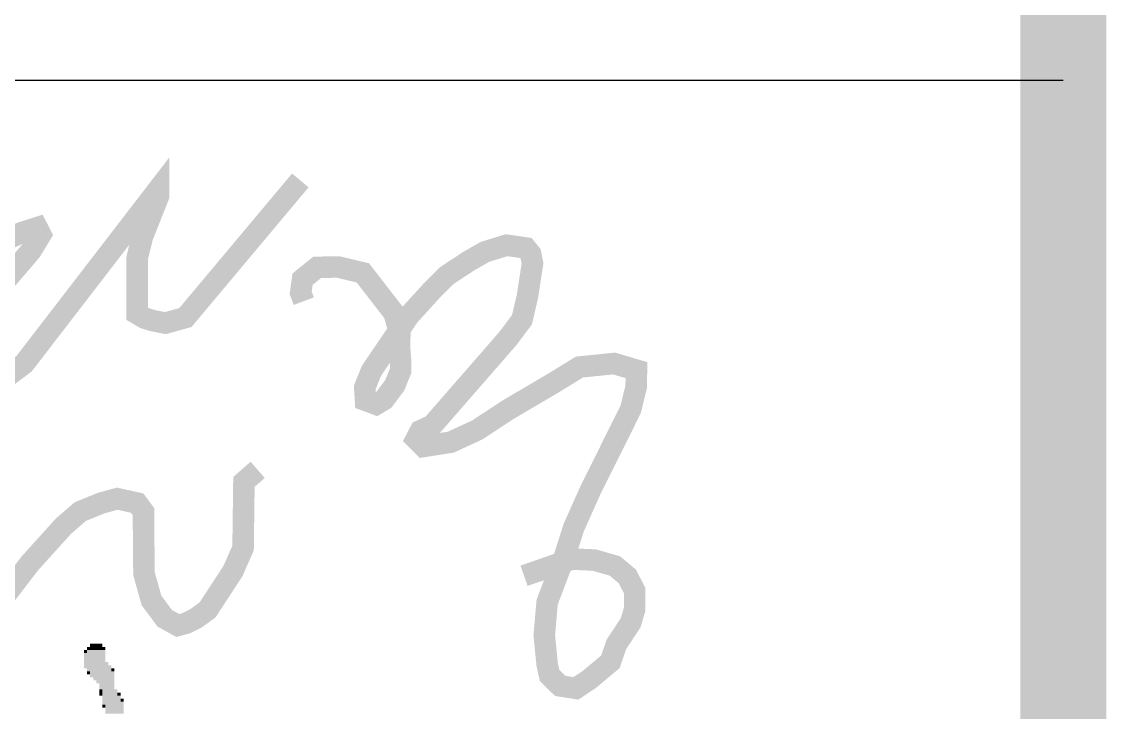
# Model space of a CAD drawing. Header units: millimetres. Extents: x 0 to 841, y 0 to 594.
# Drawn here: x 581.32 to 591.4, y 32.13 to 38.55 of the extents above; entities that cross this region are included whole.
import ezdxf
from ezdxf.enums import TextEntityAlignment as Align

# ---------------------------------------------------------------- set-up
doc = ezdxf.new("R2010")
doc.units = ezdxf.units.MM
doc.header["$LTSCALE"] = 10
for name, color, linetype in [('CX-BORD', 3, 'Continuous'), ('CX-BORD-LIN1', 4, 'Continuous'), ('CX-BORD-LIN2', 3, 'Continuous'), ('CX-BORD-TEX2', 7, 'Continuous'), ('CX-BORD-TEX3', 6, 'Continuous')]:
    doc.layers.add(name, color=color, linetype=linetype)
doc.styles.add('TB_TEXT', font='Dotum.ttf')
doc.styles.add('TB_WBTXT', font='Dotum.ttf')
doc.styles.add('TB_WMTXT', font='Dotum.ttf')

# ---------------------------------------------------------------- blocks, each defined once
blk = doc.blocks.new('CXBLKA1-KHCA-부산~울산409_K2H')
at = {"layer": 'CX-BORD-LIN1'}
for const_width in [0.8, 0.6]:
    blk.add_lwpolyline([(591, 20), (591, 50)], dxfattribs=dict(at, const_width=const_width))
at = {"layer": 'CX-BORD-LIN2'}
blk.add_lwpolyline([(591, 38), (295, 38)], dxfattribs=at)
at = {"layer": 'CX-BORD-LIN1', "style": 'TB_TEXT'}
for tag, p in [('TR_RCON4', (367.303, 47)), ('TR_RCON3', (367.303, 41)), ('TR_RCON2', (367.303, 35)), ('TR_RCON1', (367.303, 29))]:
    blk.add_attdef(tag, text='', height=3.5, dxfattribs=at).set_placement(p, align=Align.MIDDLE_LEFT)
for tag, height, p in [('TR_DGN4', 3.5, (484.118, 47)), ('TR_CHK4', 3.5, (524.118, 47)), ('TR_RDAT4', 3.5, (342.5, 47)), ('TR_APP4', 3.5, (564.118, 47)), ('TR_RNUM4', 3, (310.105, 46.637)), ('TR_RDAT3', 3.5, (342.5, 41)), ('TR_DGN3', 3.5, (484.118, 41)), ('TR_CHK3', 3.5, (524.118, 41)), ('TR_APP3', 3.5, (564.118, 41)), ('TR_RNUM3', 3, (310.105, 40.637)), ('TR_RDAT2', 3.5, (342.5, 35)), ('TR_DGN2', 3.5, (484.118, 35)), ('TR_CHK2', 3.5, (524.118, 35)), ('TR_APP2', 3.5, (564.118, 35)), ('TR_RNUM2', 3, (310.105, 34.637)), ('TR_RDAT1', 3.5, (342.5, 29)), ('TR_DGN1', 3.5, (484.118, 29)), ('TR_CHK1', 3.5, (524.118, 29)), ('TR_APP1', 3.5, (564.118, 29)), ('TR_RNUM1', 3, (310.105, 28.637))]:
    blk.add_attdef(tag, text='', height=height, dxfattribs=at).set_placement(p, align=Align.MIDDLE_CENTER)
at = {"layer": 'CX-BORD-LIN2', "style": 'TB_TEXT'}
blk.add_attdef('TD_VERSION', text='', height=3, rotation=90, dxfattribs=at).set_placement((825.5, 68.015), align=Align.MIDDLE_CENTER)
at = {"layer": 'CX-BORD-TEX2', "style": 'TB_WMTXT'}
for tag, height, p in [('TB_CNAME', 5, (40.345, 551.832)), ('TB_CSCOP', 4, (41.635, 543.832))]:
    blk.add_attdef(tag, text='', height=height, dxfattribs=at).set_placement(p, align=Align.BOTTOM_LEFT)
at = {"layer": 'CX-BORD-TEX2', "style": 'TB_WBTXT'}
for tag, height, p in [('TB_MTITIL', 10, (423, 553.326)), ('TB_STITL', 7, (423, 538.326))]:
    blk.add_attdef(tag, text='', height=height, dxfattribs=at).set_placement(p, align=Align.MIDDLE_CENTER)
at = {"layer": 'CX-BORD-TEX3', "style": 'TB_TEXT'}
for tag, height, p in [('TD_DCOMP', 4.5, (242.5, 45)), ('TD_CSECT', 4.5, (636, 45)), ('TD_DNAME_TOP', 4.5, (780, 45)), ('TD_DNAME_MAIN', 4.5, (780, 39.007)), ('TD_HSCAL', 4.5, (651.699, 35.235)), ('TD_VSCAL', 4.5, (680.779, 35.235)), ('TD_CCOMP', 4.5, (242.5, 35)), ('TD_DNAME_BOT', 3, (780, 33.654)), ('TD_CNAME', 4.5, (90, 25.752)), ('TD_CSTEP', 4.5, (278.244, 25.527)), ('TD_FIELD', 4.5, (207.5, 25.527)), ('TD_DWGCODE', 4.5, (666, 25.386)), ('TD_DWGNO', 4.5, (780, 25.386))]:
    blk.add_attdef(tag, text='', height=height, dxfattribs=at).set_placement(p, align=Align.MIDDLE_CENTER)
at = {"layer": 'CX-BORD-TEX3', "style": 'TB_TEXT', "width": 0.9}
blk.add_attdef('TD_CDIST', text='', height=4, dxfattribs=at).set_placement((681, 45), align=Align.MIDDLE_CENTER)
blk = doc.blocks.new('CXGLOGO-4공구SIGN')
at = {"layer": 'CX-BORD-LIN1', "const_width": 0.2}
for points in [[(109.941, 10.421), (110.321, 10.587), (110.465, 10.633), (110.498, 10.568), (110.406, 10.417), (110.157, 10.126)], [(109.99, 9.104), (110.343, 9.369), (111.592, 10.991), (111.592, 10.925), (111.55, 10.82), (111.442, 10.546), (111.393, 10.349), (111.393, 9.834), (111.465, 9.792), (111.54, 9.769), (111.655, 9.746), (111.842, 9.798), (112.91, 11.072)], [(112.942, 9.95), (112.913, 10.027), (112.931, 10.155), (113.066, 10.264), (113.26, 10.268), (113.491, 10.213), (113.78, 9.84), (113.835, 9.65), (113.831, 9.533), (113.842, 9.391), (113.842, 9.303), (113.787, 9.168), (113.688, 9.036), (113.615, 8.992), (113.516, 9.029), (113.509, 9.149), (113.571, 9.303), (113.919, 9.815), (114.146, 10.064), (114.267, 10.185), (114.472, 10.32), (114.625, 10.408), (114.826, 10.47), (115.006, 10.444), (115.05, 10.389), (115.068, 10.302), (115.021, 9.997), (114.97, 9.778), (114.838, 9.602), (114.136, 8.797), (114.026, 8.746), (113.986, 8.669), (114.055, 8.6), (114.308, 8.64), (114.553, 8.753), (114.838, 8.94), (115.266, 9.192), (115.504, 9.338), (115.826, 9.371), (116.034, 9.309), (116.031, 9.154), (115.98, 8.945), (115.606, 8.194), (115.451, 7.847), (115.365, 7.578), (115.204, 7.155), (115.177, 6.848), (115.204, 6.573), (115.227, 6.472), (115.324, 6.376), (115.471, 6.353), (115.595, 6.435), (115.792, 6.6), (115.847, 6.761), (115.98, 6.963), (116.017, 7.087), (116.017, 7.261), (115.948, 7.394), (115.833, 7.49), (115.64, 7.545), (115.434, 7.554), (114.989, 7.399)], [(110.134, 7.173), (110.398, 7.516), (110.708, 7.859), (110.865, 7.995), (111.059, 8.074), (111.208, 8.115), (111.394, 8.074), (111.452, 7.995), (111.457, 7.42), (111.527, 7.169), (111.651, 7.003), (111.771, 6.937), (111.849, 6.958), (111.94, 7.003), (112.048, 7.082), (112.283, 7.441), (112.378, 7.656), (112.382, 7.961), (112.386, 8.271), (112.514, 8.383)]]:
    blk.add_lwpolyline(points, dxfattribs=at)
blk = doc.blocks.new('CXGLOGO-4공구SIGN1')
at = {"layer": 'CX-BORD-LIN1'}
for points in [[(133.148, 8.12), (133.284, 8.12), (133.148, 8.086), (133.284, 8.086)], [(133.08, 8.052), (133.114, 8.052), (133.08, 8.018), (133.114, 8.018)], [(133.08, 8.018), (133.318, 8.018), (133.08, 7.984), (133.318, 7.984)], [(133.08, 7.984), (133.318, 7.984), (133.08, 7.95), (133.318, 7.95)], [(133.114, 8.086), (133.148, 8.086), (133.114, 8.052), (133.148, 8.052)], [(133.114, 8.052), (133.318, 8.052), (133.114, 8.018), (133.318, 8.018)], [(133.148, 8.086), (133.284, 8.086), (133.148, 8.052), (133.284, 8.052)], [(133.284, 8.086), (133.318, 8.086), (133.284, 8.052), (133.318, 8.052)], [(133.08, 7.95), (133.318, 7.95), (133.08, 7.916), (133.318, 7.916)], [(133.08, 7.916), (133.352, 7.916), (133.08, 7.882), (133.352, 7.882)], [(133.08, 7.882), (133.386, 7.882), (133.08, 7.848), (133.386, 7.848)], [(133.114, 7.848), (133.386, 7.848), (133.114, 7.815), (133.386, 7.815)], [(133.114, 7.815), (133.148, 7.815), (133.114, 7.781), (133.148, 7.781)], [(133.148, 7.815), (133.419, 7.815), (133.148, 7.781), (133.419, 7.781)], [(133.148, 7.781), (133.419, 7.781), (133.148, 7.747), (133.419, 7.747)], [(133.182, 7.747), (133.419, 7.747), (133.182, 7.713), (133.419, 7.713)], [(133.386, 7.848), (133.419, 7.848), (133.386, 7.815), (133.419, 7.815)], [(133.216, 7.713), (133.419, 7.713), (133.216, 7.679), (133.419, 7.679)], [(133.25, 7.679), (133.419, 7.679), (133.25, 7.645), (133.419, 7.645)], [(133.25, 7.645), (133.419, 7.645), (133.25, 7.611), (133.419, 7.611)], [(133.25, 7.611), (133.284, 7.611), (133.25, 7.577), (133.284, 7.577)], [(133.25, 7.577), (133.284, 7.577), (133.25, 7.543), (133.284, 7.543)], [(133.284, 7.611), (133.453, 7.611), (133.284, 7.577), (133.453, 7.577)], [(133.284, 7.577), (133.453, 7.577), (133.284, 7.543), (133.453, 7.543)], [(133.284, 7.543), (133.487, 7.543), (133.284, 7.509), (133.487, 7.509)], [(133.284, 7.509), (133.487, 7.509), (133.284, 7.475), (133.487, 7.475)], [(133.453, 7.577), (133.487, 7.577), (133.453, 7.543), (133.487, 7.543)], [(133.487, 7.509), (133.521, 7.509), (133.487, 7.475), (133.521, 7.475)], [(133.284, 7.475), (133.521, 7.475), (133.284, 7.441), (133.521, 7.441)], [(133.284, 7.441), (133.318, 7.441), (133.284, 7.407), (133.318, 7.407)], [(133.318, 7.441), (133.521, 7.441), (133.318, 7.407), (133.521, 7.407)], [(133.318, 7.407), (133.521, 7.407), (133.318, 7.374), (133.521, 7.374)], [(133.318, 7.374), (133.521, 7.374), (133.318, 7.34), (133.521, 7.34)]]:
    blk.add_solid(points, dxfattribs=at)

msp = doc.modelspace()

# ---------------------------------------------------------------- block references
at = {"layer": 'CX-BORD'}
msp.add_blockref('CXBLKA1-KHCA-부산~울산409_K2H', (0, 0), dxfattribs=at)
at = {"layer": 'CX-BORD-LIN1'}
msp.add_blockref('CXGLOGO-4공구SIGN', (471, 26), dxfattribs=at)
at = {"layer": 'CX-BORD-LIN1', "xscale": 0.8333333333333712, "yscale": 0.8333333333333286, "zscale": 0.8333333333333334}
msp.add_blockref('CXGLOGO-4공구SIGN1', (471, 26), dxfattribs=at)

doc.saveas('drawing.dxf')
